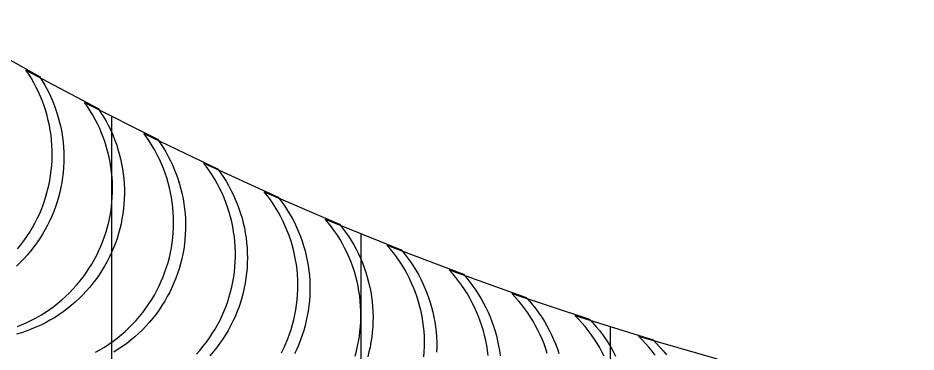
# Model space of a CAD drawing. Header units: metres. Extents: x -22.9 to 22.9, y -22.9 to 22.9.
# Drawn here: x -9.72 to -4.23, y -18.84 to -16.8 of the extents above; entities that cross this region are included whole.
import ezdxf

# ---------------------------------------------------------------- set-up
doc = ezdxf.new("R2010")
doc.units = ezdxf.units.M
for name, color, linetype in [('OBSERVED_CIRCULAR_SCAN', 3, 'Continuous'), ('SCAN_FOOTPRINTS', 5, 'Continuous'), ('TANK_BOUNDARY', 7, 'Continuous')]:
    doc.layers.add(name, color=color, linetype=linetype)

msp = doc.modelspace()

# ---------------------------------------------------------------- linework, layer by layer
at = {"layer": 'OBSERVED_CIRCULAR_SCAN'}
for p, q in [((-9.144, -17.4008), (-9.144, -19.3064)), ((-7.62, -18.1193), (-7.62, -19.8419)), ((-6.096, -18.6873), (-6.096, -19.9644))]:
    msp.add_line(p, q, dxfattribs=at)
at = {"layer": 'SCAN_FOOTPRINTS'}
for points in [[(-10.0214, -16.9151), (-9.5849, -17.1591), (-9.5849, -17.1591), (-9.5684, -17.1851), (-9.5527, -17.2116), (-9.5379, -17.2386), (-9.5241, -17.2661), (-9.5113, -17.2941), (-9.4993, -17.3225), (-9.4884, -17.3513), (-9.4785, -17.3804), (-9.4695, -17.4099), (-9.4616, -17.4397), (-9.4547, -17.4697), (-9.4489, -17.4999), (-9.444, -17.5303), (-9.4402, -17.5609), (-9.4375, -17.5915), (-9.4358, -17.6223), (-9.4352, -17.6531), (-9.4356, -17.6839), (-9.4371, -17.7146), (-9.4396, -17.7453), (-9.4432, -17.7759), (-9.4478, -17.8063), (-9.4534, -17.8366), (-9.4601, -17.8667), (-9.4678, -17.8965), (-9.4766, -17.926), (-9.4863, -17.9552), (-9.497, -17.9841), (-9.5087, -18.0126), (-9.5214, -18.0406), (-9.535, -18.0682), (-9.5496, -18.0954), (-9.5656, -18.1228), (-9.5825, -18.1497), (-9.6004, -18.176), (-9.6193, -18.2016), (-9.639, -18.2266), (-9.6595, -18.2508), (-9.681, -18.2743), (-9.7032, -18.297), (-9.7262, -18.3189)], [(-9.7192, -18.213), (-9.6991, -18.1883), (-9.6799, -18.163), (-9.6617, -18.1369), (-9.6443, -18.1103), (-9.6279, -18.0831), (-9.6125, -18.0553), (-9.5985, -18.0279), (-9.5854, -18), (-9.5734, -17.9716), (-9.5622, -17.9429), (-9.5521, -17.9138), (-9.543, -17.8844), (-9.5349, -17.8547), (-9.5278, -17.8248), (-9.5217, -17.7946), (-9.5167, -17.7642), (-9.5127, -17.7337), (-9.5098, -17.703), (-9.5079, -17.6723), (-9.5071, -17.6415), (-9.5073, -17.6107), (-9.5086, -17.5799), (-9.5109, -17.5492), (-9.5143, -17.5186), (-9.5187, -17.4881), (-9.5242, -17.4578), (-9.5307, -17.4277), (-9.5382, -17.3979), (-9.5467, -17.3683), (-9.5563, -17.339), (-9.5668, -17.3101), (-9.5783, -17.2815), (-9.5908, -17.2534), (-9.6043, -17.2257), (-9.6187, -17.1985), (-9.634, -17.1717), (-9.6502, -17.1456), (-9.6673, -17.12), (-9.2259, -17.3548), (-9.2259, -17.3548), (-9.2088, -17.3804), (-9.1926, -17.4066), (-9.1773, -17.4333), (-9.1629, -17.4605), (-9.1494, -17.4882), (-9.1369, -17.5164), (-9.1254, -17.5449), (-9.1149, -17.5739), (-9.1053, -17.6031), (-9.0968, -17.6327), (-9.0892, -17.6626), (-9.0828, -17.6927), (-9.0773, -17.723), (-9.0729, -17.7535), (-9.0695, -17.7841), (-9.0672, -17.8148), (-9.0659, -17.8455), (-9.0657, -17.8763), (-9.0665, -17.9071), (-9.0684, -17.9378), (-9.0713, -17.9685), (-9.0753, -17.999), (-9.0803, -18.0294), (-9.0864, -18.0596), (-9.0935, -18.0896), (-9.1016, -18.1193), (-9.1107, -18.1487), (-9.1208, -18.1778), (-9.1319, -18.2065), (-9.144, -18.2348), (-9.1571, -18.2627), (-9.1711, -18.2901), (-9.1865, -18.3179), (-9.2029, -18.3451), (-9.2202, -18.3718), (-9.2385, -18.3978), (-9.2577, -18.4231), (-9.2778, -18.4478), (-9.2987, -18.4717), (-9.3204, -18.4949), (-9.343, -18.5173), (-9.3663, -18.5389), (-9.3904, -18.5596), (-9.4152, -18.5795), (-9.4407, -18.5985), (-9.4669, -18.6166), (-9.4936, -18.6337), (-9.521, -18.6499), (-9.5489, -18.6651), (-9.5773, -18.6793), (-9.6062, -18.6925), (-9.6356, -18.7047), (-9.6654, -18.7158), (-9.6955, -18.7259), (-9.726, -18.7349)], [(-9.7201, -18.6873), (-9.6906, -18.6755), (-9.6615, -18.6627), (-9.6328, -18.6489), (-9.6047, -18.6341), (-9.5771, -18.6183), (-9.5501, -18.6016), (-9.5237, -18.5839), (-9.498, -18.5653), (-9.4729, -18.5457), (-9.4485, -18.5253), (-9.4248, -18.5041), (-9.402, -18.482), (-9.3799, -18.4592), (-9.3586, -18.4356), (-9.3382, -18.4112), (-9.3186, -18.3861), (-9.3, -18.3604), (-9.2822, -18.334), (-9.2655, -18.307), (-9.2496, -18.2795), (-9.2348, -18.2514), (-9.2214, -18.2236), (-9.2089, -18.1955), (-9.1974, -18.1669), (-9.1869, -18.138), (-9.1774, -18.1087), (-9.1689, -18.0791), (-9.1614, -18.0492), (-9.1549, -18.0191), (-9.1495, -17.9888), (-9.1451, -17.9583), (-9.1418, -17.9277), (-9.1395, -17.897), (-9.1382, -17.8662), (-9.138, -17.8355), (-9.1389, -17.8047), (-9.1408, -17.7739), (-9.1438, -17.7433), (-9.1478, -17.7128), (-9.1528, -17.6824), (-9.1589, -17.6522), (-9.166, -17.6222), (-9.1742, -17.5925), (-9.1833, -17.5631), (-9.1935, -17.5341), (-9.2046, -17.5054), (-9.2167, -17.4771), (-9.2298, -17.4492), (-9.2438, -17.4218), (-9.2588, -17.3948), (-9.2747, -17.3684), (-9.2914, -17.3426), (-9.3091, -17.3174), (-8.8628, -17.543), (-8.8628, -17.543), (-8.8452, -17.5682), (-8.8285, -17.5941), (-8.8126, -17.6204), (-8.7976, -17.6474), (-8.7836, -17.6748), (-8.7705, -17.7027), (-8.7584, -17.731), (-8.7473, -17.7597), (-8.7371, -17.7887), (-8.728, -17.8181), (-8.7198, -17.8478), (-8.7127, -17.8778), (-8.7066, -17.908), (-8.7016, -17.9384), (-8.6976, -17.9689), (-8.6946, -17.9995), (-8.6927, -18.0303), (-8.6918, -18.0611), (-8.692, -18.0918), (-8.6933, -18.1226), (-8.6955, -18.1533), (-8.6989, -18.1839), (-8.7033, -18.2144), (-8.7087, -18.2447), (-8.7152, -18.2748), (-8.7227, -18.3047), (-8.7312, -18.3343), (-8.7407, -18.3636), (-8.7512, -18.3925), (-8.7627, -18.4211), (-8.7752, -18.4492), (-8.7886, -18.477), (-8.8034, -18.5051), (-8.8193, -18.5326), (-8.836, -18.5596), (-8.8538, -18.586), (-8.8724, -18.6117), (-8.892, -18.6368), (-8.9124, -18.6612), (-8.9337, -18.6848), (-8.9557, -18.7076), (-8.9786, -18.7297), (-9.0023, -18.751), (-9.0267, -18.7713), (-9.0517, -18.7909), (-9.0775, -18.8095), (-9.1039, -18.8272), (-9.1309, -18.8439)], [(-9.2428, -18.8453), (-9.215, -18.8299), (-9.1877, -18.8135), (-9.1611, -18.7962), (-9.135, -18.778), (-9.1097, -18.7588), (-9.085, -18.7388), (-9.061, -18.7179), (-9.0378, -18.6962), (-9.0154, -18.6736), (-8.9938, -18.6503), (-8.973, -18.6263), (-8.9531, -18.6015), (-8.9341, -18.576), (-8.916, -18.5499), (-8.8988, -18.5232), (-8.8826, -18.4958), (-8.8674, -18.4679), (-8.8531, -18.4395), (-8.8403, -18.4115), (-8.8284, -18.3831), (-8.8175, -18.3543), (-8.8076, -18.3252), (-8.7987, -18.2957), (-8.7908, -18.2659), (-8.7839, -18.2359), (-8.7781, -18.2057), (-8.7733, -18.1753), (-8.7695, -18.1447), (-8.7668, -18.114), (-8.7652, -18.0833), (-8.7646, -18.0525), (-8.765, -18.0217), (-8.7665, -17.9909), (-8.7691, -17.9603), (-8.7727, -17.9297), (-8.7773, -17.8992), (-8.783, -17.869), (-8.7897, -17.8389), (-8.7975, -17.8091), (-8.8062, -17.7796), (-8.816, -17.7504), (-8.8267, -17.7215), (-8.8385, -17.6931), (-8.8512, -17.665), (-8.8648, -17.6374), (-8.8794, -17.6103), (-8.8949, -17.5837), (-8.9113, -17.5576), (-8.9286, -17.5322), (-8.9468, -17.5073), (-8.496, -17.7236), (-8.496, -17.7236), (-8.4778, -17.7484), (-8.4605, -17.7739), (-8.4441, -17.8), (-8.4286, -17.8266), (-8.414, -17.8537), (-8.4004, -17.8813), (-8.3877, -17.9093), (-8.3759, -17.9378), (-8.3652, -17.9667), (-8.3554, -17.9959), (-8.3466, -18.0254), (-8.3389, -18.0552), (-8.3322, -18.0852), (-8.3265, -18.1155), (-8.3219, -18.1459), (-8.3183, -18.1765), (-8.3157, -18.2072), (-8.3142, -18.238), (-8.3137, -18.2688), (-8.3144, -18.2995), (-8.316, -18.3303), (-8.3187, -18.361), (-8.3225, -18.3915), (-8.3273, -18.4219), (-8.3331, -18.4522), (-8.34, -18.4822), (-8.3479, -18.512), (-8.3568, -18.5414), (-8.3667, -18.5706), (-8.3776, -18.5994), (-8.3895, -18.6278), (-8.4023, -18.6558), (-8.4165, -18.6842), (-8.4318, -18.7121), (-8.448, -18.7394), (-8.4652, -18.7662), (-8.4833, -18.7923), (-8.5023, -18.8178), (-8.5222, -18.8425), (-8.543, -18.8666)], [(-8.625, -18.8572), (-8.6039, -18.8334), (-8.5836, -18.8089), (-8.5642, -18.7837), (-8.5457, -18.7579), (-8.5282, -18.7314), (-8.5115, -18.7043), (-8.4959, -18.6766), (-8.4812, -18.6484), (-8.4676, -18.6197), (-8.4553, -18.5915), (-8.444, -18.5628), (-8.4337, -18.5338), (-8.4244, -18.5044), (-8.4161, -18.4748), (-8.4089, -18.4449), (-8.4026, -18.4147), (-8.3974, -18.3844), (-8.3933, -18.3538), (-8.3901, -18.3232), (-8.3881, -18.2925), (-8.3871, -18.2617), (-8.3871, -18.2309), (-8.3882, -18.2001), (-8.3903, -18.1694), (-8.3935, -18.1388), (-8.3978, -18.1083), (-8.403, -18.078), (-8.4094, -18.0478), (-8.4167, -18.0179), (-8.4251, -17.9883), (-8.4344, -17.9589), (-8.4448, -17.9299), (-8.4561, -17.9013), (-8.4685, -17.8731), (-8.4817, -17.8453), (-8.496, -17.818), (-8.5111, -17.7912), (-8.5272, -17.7649), (-8.5441, -17.7392), (-8.562, -17.7141), (-8.5806, -17.6896), (-8.1254, -17.8965), (-8.1254, -17.8965), (-8.1067, -17.921), (-8.0889, -17.9461), (-8.072, -17.9718), (-8.0559, -17.9981), (-8.0408, -18.0249), (-8.0265, -18.0522), (-8.0133, -18.08), (-8.0009, -18.1082), (-7.9896, -18.1368), (-7.9792, -18.1658), (-7.9698, -18.1951), (-7.9615, -18.2248), (-7.9541, -18.2547), (-7.9478, -18.2848), (-7.9426, -18.3151), (-7.9383, -18.3456), (-7.9351, -18.3763), (-7.933, -18.407), (-7.9319, -18.4378), (-7.9319, -18.4686), (-7.9329, -18.4993), (-7.9349, -18.5301), (-7.9381, -18.5607), (-7.9422, -18.5912), (-7.9474, -18.6215), (-7.9537, -18.6517), (-7.9609, -18.6816), (-7.9692, -18.7113), (-7.9785, -18.7406), (-7.9888, -18.7697), (-8.0001, -18.7983), (-8.0124, -18.8266), (-8.026, -18.8553)], [(-8.1055, -18.8493), (-8.0914, -18.8208), (-8.0784, -18.7918), (-8.0667, -18.7633), (-8.056, -18.7345), (-8.0463, -18.7052), (-8.0377, -18.6757), (-8.03, -18.6459), (-8.0233, -18.6158), (-8.0177, -18.5855), (-8.0131, -18.5551), (-8.0096, -18.5245), (-8.0071, -18.4938), (-8.0057, -18.463), (-8.0053, -18.4322), (-8.006, -18.4015), (-8.0077, -18.3707), (-8.0105, -18.34), (-8.0144, -18.3095), (-8.0192, -18.2791), (-8.0251, -18.2489), (-8.0321, -18.2189), (-8.04, -18.1891), (-8.049, -18.1597), (-8.059, -18.1305), (-8.0699, -18.1018), (-8.0819, -18.0734), (-8.0948, -18.0454), (-8.1087, -18.0179), (-8.1235, -17.9909), (-8.1392, -17.9644), (-8.1558, -17.9385), (-8.1732, -17.9131), (-8.1916, -17.8884), (-8.2107, -17.8643), (-7.7513, -18.0616), (-7.7513, -18.0616), (-7.7322, -18.0857), (-7.7138, -18.1105), (-7.6963, -18.1358), (-7.6797, -18.1618), (-7.664, -18.1882), (-7.6492, -18.2152), (-7.6354, -18.2427), (-7.6225, -18.2707), (-7.6105, -18.2991), (-7.5996, -18.3279), (-7.5896, -18.357), (-7.5806, -18.3864), (-7.5727, -18.4162), (-7.5657, -18.4462), (-7.5598, -18.4764), (-7.5549, -18.5068), (-7.5511, -18.5374), (-7.5483, -18.568), (-7.5466, -18.5988), (-7.5459, -18.6296), (-7.5463, -18.6604), (-7.5477, -18.6911), (-7.5502, -18.7218), (-7.5537, -18.7524), (-7.5583, -18.7829), (-7.5639, -18.8131), (-7.5706, -18.8432), (-7.5782, -18.873)], [(-7.6555, -18.8686), (-7.6474, -18.8389), (-7.6403, -18.8089), (-7.6343, -18.7787), (-7.6293, -18.7483), (-7.6254, -18.7178), (-7.6225, -18.6871), (-7.6207, -18.6564), (-7.6199, -18.6256), (-7.6201, -18.5948), (-7.6215, -18.564), (-7.6238, -18.5333), (-7.6272, -18.5027), (-7.6317, -18.4723), (-7.6372, -18.442), (-7.6437, -18.4119), (-7.6513, -18.382), (-7.6599, -18.3524), (-7.6695, -18.3232), (-7.6801, -18.2943), (-7.6916, -18.2657), (-7.7042, -18.2376), (-7.7176, -18.2099), (-7.7321, -18.1827), (-7.7474, -18.156), (-7.7637, -18.1299), (-7.7808, -18.1043), (-7.7988, -18.0793), (-7.8177, -18.0549), (-7.8373, -18.0313), (-7.3739, -18.219), (-7.3739, -18.219), (-7.3542, -18.2427), (-7.3354, -18.267), (-7.3174, -18.292), (-7.3002, -18.3176), (-7.284, -18.3437), (-7.2686, -18.3704), (-7.2542, -18.3976), (-7.2407, -18.4253), (-7.2282, -18.4535), (-7.2166, -18.482), (-7.2061, -18.5109), (-7.1965, -18.5402), (-7.1879, -18.5697), (-7.1803, -18.5996), (-7.1738, -18.6297), (-7.1683, -18.66), (-7.1638, -18.6905), (-7.1604, -18.7211), (-7.158, -18.7518), (-7.1567, -18.7825), (-7.1565, -18.8133), (-7.1572, -18.8441)], [(-7.2343, -18.8723), (-7.2321, -18.8416), (-7.2309, -18.8109), (-7.2307, -18.7801), (-7.2317, -18.7493), (-7.2336, -18.7186), (-7.2366, -18.6879), (-7.2407, -18.6574), (-7.2458, -18.627), (-7.2519, -18.5968), (-7.2591, -18.5669), (-7.2672, -18.5372), (-7.2764, -18.5078), (-7.2866, -18.4788), (-7.2978, -18.4501), (-7.31, -18.4218), (-7.3231, -18.3939), (-7.3371, -18.3665), (-7.3521, -18.3396), (-7.368, -18.3133), (-7.3848, -18.2874), (-7.4025, -18.2622), (-7.421, -18.2376), (-7.4404, -18.2137), (-7.4605, -18.1904), (-6.9933, -18.3684), (-6.9933, -18.3684), (-6.9731, -18.3917), (-6.9538, -18.4157), (-6.9353, -18.4403), (-6.9176, -18.4655), (-6.9008, -18.4913), (-6.8849, -18.5177), (-6.8699, -18.5446), (-6.8558, -18.572), (-6.8427, -18.5998), (-6.8306, -18.6281), (-6.8194, -18.6568), (-6.8092, -18.6859), (-6.8, -18.7153), (-6.7918, -18.7449), (-6.7847, -18.7749), (-6.7785, -18.8051), (-6.7734, -18.8354), (-6.7694, -18.866)], [(-6.8426, -18.865), (-6.8463, -18.8344), (-6.851, -18.804), (-6.8567, -18.7737), (-6.8634, -18.7437), (-6.8712, -18.7139), (-6.88, -18.6844), (-6.8898, -18.6552), (-6.9006, -18.6264), (-6.9124, -18.5979), (-6.9251, -18.5699), (-6.9388, -18.5423), (-6.9535, -18.5152), (-6.969, -18.4886), (-6.9854, -18.4626), (-7.0028, -18.4371), (-7.021, -18.4123), (-7.04, -18.3881), (-7.0598, -18.3645), (-7.0805, -18.3417), (-6.6096, -18.51), (-6.6096, -18.51), (-6.589, -18.5328), (-6.5692, -18.5564), (-6.5501, -18.5806), (-6.5319, -18.6054), (-6.5146, -18.6309), (-6.4982, -18.6569), (-6.4826, -18.6835), (-6.468, -18.7106), (-6.4543, -18.7382), (-6.4416, -18.7662), (-6.4298, -18.7946), (-6.419, -18.8235), (-6.4092, -18.8527)], [(-6.4804, -18.8528), (-6.4898, -18.8235), (-6.5002, -18.7945), (-6.5116, -18.7659), (-6.524, -18.7377), (-6.5373, -18.7099), (-6.5516, -18.6826), (-6.5668, -18.6558), (-6.5829, -18.6296), (-6.5998, -18.6039), (-6.6177, -18.5788), (-6.6364, -18.5544), (-6.6559, -18.5305), (-6.6763, -18.5074), (-6.6974, -18.485), (-6.2231, -18.6435), (-6.2231, -18.6435), (-6.202, -18.6659), (-6.1817, -18.689), (-6.1622, -18.7128), (-6.1435, -18.7373), (-6.1256, -18.7624), (-6.1086, -18.7881), (-6.0925, -18.8143), (-6.0773, -18.8411), (-6.0631, -18.8684)], [(-6.1328, -18.8693), (-6.1467, -18.8419), (-6.1615, -18.8149), (-6.1772, -18.7884), (-6.1939, -18.7625), (-6.2114, -18.7372), (-6.2298, -18.7125), (-6.249, -18.6884), (-6.269, -18.665), (-6.2898, -18.6423), (-6.3114, -18.6203), (-5.8339, -18.7689), (-5.8339, -18.7689), (-5.8124, -18.7909), (-5.7916, -18.8136), (-5.7715, -18.837), (-5.7523, -18.861)], [(-5.8202, -18.8623), (-5.8391, -18.838), (-5.8588, -18.8144), (-5.8793, -18.7914), (-5.9006, -18.7691), (-5.9226, -18.7476), (-5.4422, -18.8862)]]:
    msp.add_lwpolyline(points, dxfattribs=at)
at = {"layer": 'TANK_BOUNDARY'}
msp.add_circle((0, 0), 22.86, dxfattribs=at)

doc.saveas('drawing.dxf')
